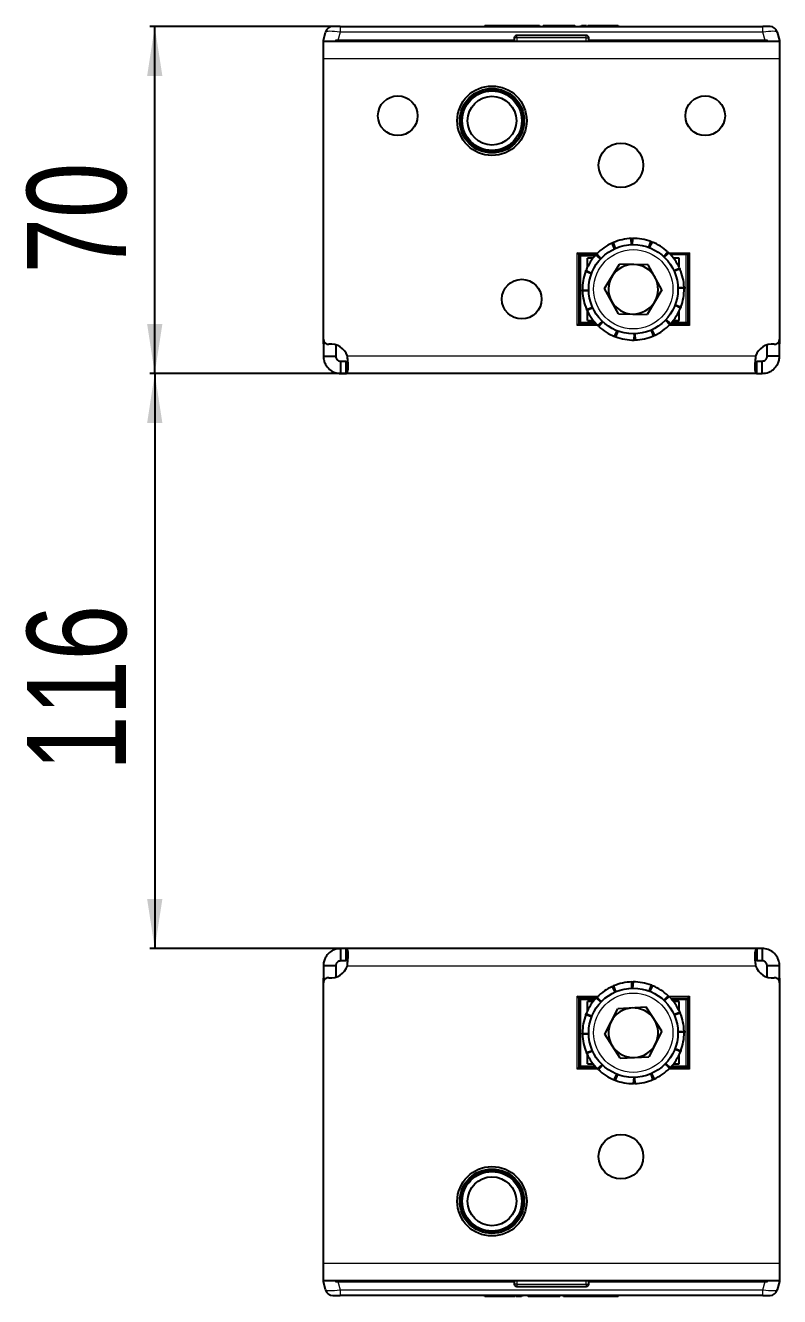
# Model space of a CAD drawing. Header units: millimetres. Extents: x 0 to 2223, y -57 to 611.
# Drawn here: x 3.3 to 155.4, y -56.9 to 199.5 of the extents above; entities that cross this region are included whole.
import ezdxf

# ---------------------------------------------------------------- set-up
doc = ezdxf.new("R2010")
doc.units = ezdxf.units.MM
doc.layers.add('FORMAT', color=7, linetype='Continuous')
doc.styles.add('SLDTEXTSTYLE0', font='TXT', dxfattribs={"width": 0.75})
doc.dimstyles.new('SLDDIMSTYLE0', dxfattribs={"dimtxt": 20, "dimasz": 10, "dimexe": 0, "dimexo": 0.0625, "dimgap": 5, "dimtad": 2, "dimdec": 1, "dimrnd": 1e-09, "dimzin": 12, "dimdsep": 46, "dimtxsty": 'SLDTEXTSTYLE0', "dimsah": 1, "dimcen": 0.09, "dimadec": 0, "dimazin": 3, "dimtfac": 1, "dimtofl": 0, "dimtmove": 0, "dimatfit": 3, "dimfxl": 0, "dimfrac": 2, "dimtolj": 1, "dimtzin": 12, "dimarcsym": 0})

# ---------------------------------------------------------------- blocks, each defined once
blk = doc.blocks.new('_D_5')
at = {"layer": 'FORMAT'}
for p, q in [((65.28, 199.29), (28.38, 199.29)), ((29.38, 129.29), (29.38, 199.29)), ((67.96, 129.29), (28.38, 129.29))]:
    blk.add_line(p, q, dxfattribs=at)
for points in [[(29.38, 199.29), (27.84, 189.29), (30.92, 189.29)], [(29.38, 129.29), (30.92, 139.29), (27.84, 139.29)]]:
    blk.add_solid(points, dxfattribs=at)
at = {"layer": 'FORMAT', "insert": (3.6, 149.51), "char_height": 20, "attachment_point": 1, "rotation": 90, "style": 'SLDTEXTSTYLE0'}
blk.add_mtext('70', dxfattribs=at)
blk = doc.blocks.new('_D_6')
at = {"layer": 'FORMAT'}
for p, q in [((67.96, 129.29), (28.38, 129.29)), ((29.38, 129.29), (29.38, 13.29)), ((67.96, 13.29), (28.38, 13.29))]:
    blk.add_line(p, q, dxfattribs=at)
for points in [[(29.38, 129.29), (27.84, 119.29), (30.92, 119.29)], [(29.38, 13.29), (30.92, 23.29), (27.84, 23.29)]]:
    blk.add_solid(points, dxfattribs=at)
at = {"layer": 'FORMAT', "insert": (3.6, 49.12), "char_height": 20, "attachment_point": 1, "rotation": 90, "style": 'SLDTEXTSTYLE0'}
blk.add_mtext('116', dxfattribs=at)

msp = doc.modelspace()

# ---------------------------------------------------------------- linework, layer by layer
at = {"color": 7, "linetype": 'Continuous', "lineweight": 25}
for p, q in [((63.39, 196.49), (63.84, 198.18)), ((66.74, 199.29), (65.29, 199.29)), ((66.74, 199.29), (152.04, 199.29)), ((95.96, 199.49), (95.96, 199.29)), ((101.61, 199.49), (101.67, 199.49)), ((101.67, 199.49), (101.67, 199.29)), ((101.67, 199.49), (102.8, 199.49)), ((116.39, 197.49), (102.39, 197.49)), ((102.8, 199.49), (102.8, 199.29)), ((102.8, 199.49), (105.47, 199.49)), ((105.47, 199.49), (105.47, 199.29)), ((105.47, 199.49), (106.96, 199.49)), ((106.96, 199.49), (106.96, 199.29)), ((107.77, 199.51), (107.77, 199.29)), ((111.24, 199.49), (114.07, 199.49)), ((114.07, 199.49), (114.07, 199.29)), ((115.21, 199.49), (115.21, 199.29)), ((115.46, 199.49), (115.46, 199.29)), ((116.7, 199.49), (116.7, 199.29)), ((117.13, 199.49), (122.38, 199.49)), ((122.81, 199.49), (122.81, 199.29)), ((153.48, 199.29), (152.04, 199.29)), ((154.93, 198.18), (155.39, 196.49)), ((63.39, 196.29), (63.39, 196.49)), ((63.39, 192.79), (63.39, 196.29)), ((155.39, 196.29), (63.39, 196.29)), ((101.89, 196.49), (66.28, 196.49)), ((101.89, 196.99), (101.89, 196.49)), ((101.89, 196.29), (101.89, 196.49)), ((116.89, 196.49), (116.89, 196.99)), ((152.49, 196.49), (116.89, 196.49)), ((116.89, 196.29), (116.89, 196.49)), ((155.39, 196.49), (155.39, 196.29)), ((155.39, 196.29), (155.39, 192.79)), ((63.39, 136.19), (63.39, 192.79)), ((155.39, 192.79), (155.39, 136.19)), ((125.54, 155.28), (125.49, 156.53)), ((125.74, 156.54), (125.66, 155.28)), ((122.12, 154.46), (121.6, 155.6)), ((121.83, 155.7), (122.24, 154.51)), ((129.01, 154.73), (129.44, 155.9)), ((129.67, 155.81), (129.12, 154.68)), ((114.89, 153.29), (114.54, 153.64)), ((118.4, 153.29), (114.89, 153.29)), ((114.89, 153.29), (114.89, 139.29)), ((115.24, 152.94), (114.89, 153.29)), ((117.8, 152.59), (116.64, 152.59)), ((116.64, 150.7), (116.64, 152.59)), ((119.28, 152.4), (118.36, 153.25)), ((118.54, 153.43), (119.37, 152.49)), ((118.89, 153.04), (118.89, 152.77)), ((120.11, 146.42), (123.12, 151.35)), ((128.89, 151.22), (123.12, 151.35)), ((132, 152.89), (132.85, 153.81)), ((133.03, 153.64), (132.09, 152.81)), ((136.89, 153.29), (133.37, 153.29)), ((135.14, 152.59), (133.97, 152.59)), ((135.14, 150.7), (135.14, 152.59)), ((137.24, 153.64), (136.89, 153.29)), ((136.89, 153.29), (136.89, 139.29)), ((117.44, 149.41), (116.27, 149.84)), ((116.36, 150.07), (117.49, 149.53)), ((131.66, 146.15), (128.89, 151.22)), ((134.06, 150.05), (135.2, 150.57)), ((135.3, 150.34), (134.11, 149.93)), ((122.88, 141.35), (120.11, 146.42)), ((134.88, 146.63), (136.13, 146.68)), ((136.13, 146.43), (134.88, 146.51)), ((115.64, 146.14), (116.89, 146.07)), ((116.89, 145.94), (115.64, 145.89)), ((131.66, 146.15), (128.66, 141.22)), ((116.47, 142.23), (117.66, 142.64)), ((117.71, 142.52), (116.57, 142)), ((116.64, 139.99), (116.64, 141.87)), ((122.88, 141.35), (128.66, 141.22)), ((135.41, 142.5), (134.28, 143.05)), ((134.33, 143.17), (135.5, 142.73)), ((135.14, 139.99), (135.14, 141.87)), ((114.89, 139.29), (114.54, 138.94)), ((115.24, 139.64), (114.89, 139.29)), ((114.89, 139.29), (118.4, 139.29)), ((116.64, 139.99), (117.8, 139.99)), ((118.74, 138.94), (119.68, 139.77)), ((119.77, 139.68), (118.92, 138.76)), ((133.24, 139.14), (132.4, 140.08)), ((132.49, 140.17), (133.41, 139.32)), ((132.89, 139.54), (132.89, 139.81)), ((136.89, 139.29), (133.37, 139.29)), ((133.97, 139.99), (135.14, 139.99)), ((136.89, 139.29), (136.54, 139.64)), ((137.24, 138.94), (136.89, 139.29)), ((63.39, 135.29), (63.39, 136.19)), ((122.1, 136.76), (122.65, 137.89)), ((122.77, 137.85), (122.33, 136.67)), ((126.03, 136.04), (126.11, 137.29)), ((126.23, 137.29), (126.28, 136.04)), ((129.94, 136.87), (129.53, 138.06)), ((129.65, 138.11), (130.17, 136.98)), ((155.39, 136.19), (155.39, 135.29)), ((63.39, 135.29), (63.39, 132.79)), ((65.89, 135.07), (65.89, 132.79)), ((152.89, 132.79), (152.89, 135.07)), ((155.39, 132.79), (155.39, 135.29)), ((63.39, 132.79), (65.89, 132.79)), ((66.89, 131.79), (67.97, 131.79)), ((66.89, 129.29), (66.89, 131.79)), ((67.97, 129.29), (67.97, 131.79)), ((150.8, 129.29), (150.8, 131.79)), ((150.8, 131.79), (151.89, 131.79)), ((151.89, 129.29), (151.89, 131.79)), ((155.39, 132.79), (152.89, 132.79)), ((66.89, 129.29), (67.97, 129.29)), ((150.8, 129.29), (67.97, 129.29)), ((150.8, 129.29), (151.89, 129.29)), ((66.89, 10.79), (66.89, 13.29)), ((67.97, 13.29), (66.89, 13.29)), ((67.97, 10.79), (67.97, 13.29)), ((150.8, 13.29), (67.97, 13.29)), ((150.8, 13.29), (150.8, 10.79)), ((151.89, 13.29), (150.8, 13.29)), ((151.89, 13.29), (151.89, 10.79)), ((67.97, 10.79), (66.89, 10.79)), ((151.89, 10.79), (150.8, 10.79)), ((65.89, 9.79), (63.39, 9.79)), ((63.39, 9.79), (63.39, 7.28)), ((65.89, 9.79), (65.89, 7.5)), ((155.39, 9.79), (152.89, 9.79)), ((152.89, 7.5), (152.89, 9.79)), ((155.39, 7.28), (155.39, 9.79)), ((63.39, 6.39), (63.39, 7.28)), ((63.39, -50.21), (63.39, 6.39)), ((122.2, 4.5), (121.69, 5.64)), ((121.92, 5.74), (122.31, 4.55)), ((125.62, 5.28), (125.58, 6.53)), ((125.83, 6.54), (125.75, 5.29)), ((129.08, 4.7), (129.53, 5.87)), ((129.76, 5.78), (129.2, 4.65)), ((155.39, 7.28), (155.39, 6.39)), ((155.39, 6.39), (155.39, -50.21)), ((114.89, 3.29), (114.54, 3.64)), ((118.4, 3.29), (114.89, 3.29)), ((114.89, 3.29), (114.89, -10.71)), ((115.24, 2.94), (114.89, 3.29)), ((117.8, 2.59), (116.64, 2.59)), ((116.64, 0.7), (116.64, 2.59)), ((119.34, 2.46), (118.43, 3.32)), ((118.54, 3.29), (118.46, 3.29)), ((118.6, 3.5), (119.42, 2.55)), ((118.89, 3.04), (118.89, 2.89)), ((119.47, 2.6), (118.89, 2.93)), ((119.46, 2.59), (119.2, 2.59)), ((132.06, 2.84), (132.92, 3.74)), ((133.1, 3.57), (132.15, 2.75)), ((133.37, 3.29), (136.89, 3.29)), ((135.14, 2.59), (133.97, 2.59)), ((135.14, 0.7), (135.14, 2.59)), ((136.89, 3.29), (136.54, 2.94)), ((137.24, 3.64), (136.89, 3.29)), ((136.89, 3.29), (136.89, -10.71)), ((116.4, 0.16), (117.52, -0.4)), ((120.12, -4.02), (122.74, 1.13)), ((128.51, 1.43), (122.74, 1.13)), ((131.65, -3.41), (128.51, 1.43)), ((134.1, -0.03), (135.24, 0.49)), ((135.34, 0.26), (134.15, -0.14)), ((117.47, -0.52), (116.3, -0.07)), ((115.64, -3.77), (116.89, -3.85)), ((116.89, -3.98), (115.64, -4.01)), ((123.27, -8.86), (120.12, -4.02)), ((131.65, -3.41), (129.03, -8.55)), ((134.88, -3.45), (136.13, -3.41)), ((136.14, -3.66), (134.88, -3.57)), ((116.44, -7.68), (117.63, -7.29)), ((117.68, -7.4), (116.54, -7.91)), ((135.38, -7.59), (134.25, -7.03)), ((134.3, -6.91), (135.47, -7.36)), ((116.64, -10.01), (116.64, -8.13)), ((116.64, -10.01), (117.8, -10.01)), ((118.67, -11), (119.62, -10.17)), ((123.27, -8.86), (129.03, -8.55)), ((132.3, -10.02), (132.89, -10.36)), ((132.31, -10.01), (132.57, -10.01)), ((133.17, -10.92), (132.35, -9.98)), ((132.43, -9.89), (133.34, -10.74)), ((133.97, -10.01), (135.14, -10.01)), ((135.14, -10.01), (135.14, -8.13)), ((114.89, -10.71), (114.54, -11.06)), ((115.24, -10.36), (114.89, -10.71)), ((114.89, -10.71), (118.4, -10.71)), ((119.71, -10.26), (118.85, -11.17)), ((122.01, -13.2), (122.57, -12.08)), ((122.69, -12.13), (122.24, -13.29)), ((125.94, -13.96), (126.03, -12.71)), ((126.15, -12.71), (126.19, -13.96)), ((129.86, -13.16), (129.46, -11.97)), ((129.57, -11.92), (130.09, -13.06)), ((132.89, -10.46), (132.89, -10.31)), ((133.31, -10.71), (133.24, -10.71)), ((136.89, -10.71), (133.37, -10.71)), ((136.89, -10.71), (136.54, -10.36)), ((137.24, -11.06), (136.89, -10.71)), ((63.39, -53.71), (63.39, -50.21)), ((155.39, -50.21), (155.39, -53.71)), ((63.39, -53.91), (63.39, -53.71)), ((63.39, -53.71), (155.39, -53.71)), ((101.89, -53.71), (101.89, -53.91)), ((116.89, -53.71), (116.89, -53.91)), ((155.39, -53.71), (155.39, -53.91)), ((63.84, -55.6), (63.39, -53.91)), ((66.28, -53.91), (101.89, -53.91)), ((101.89, -53.91), (101.89, -54.41)), ((102.39, -54.91), (116.39, -54.91)), ((116.89, -54.41), (116.89, -53.91)), ((116.89, -53.91), (152.49, -53.91)), ((155.39, -53.91), (154.93, -55.6)), ((65.29, -56.71), (66.74, -56.71)), ((152.04, -56.71), (66.74, -56.71)), ((95.96, -56.91), (95.96, -56.71)), ((101.64, -56.91), (96.39, -56.91)), ((102.07, -56.91), (102.07, -56.71)), ((103.31, -56.91), (103.31, -56.71)), ((103.56, -56.91), (103.56, -56.71)), ((104.7, -56.91), (104.7, -56.71)), ((107.53, -56.91), (104.7, -56.91)), ((111, -56.94), (111, -56.71)), ((111.81, -56.91), (111.81, -56.71)), ((113.3, -56.91), (111.81, -56.91)), ((113.3, -56.91), (113.3, -56.71)), ((115.97, -56.91), (113.3, -56.91)), ((115.97, -56.91), (115.97, -56.71)), ((117.1, -56.91), (115.97, -56.91)), ((117.1, -56.91), (117.1, -56.71)), ((117.16, -56.91), (117.1, -56.91)), ((122.81, -56.91), (122.81, -56.71)), ((152.04, -56.71), (153.48, -56.71))]:
    msp.add_line(p, q, dxfattribs=at)
at = {"color": 8, "linetype": 'Continuous', "lineweight": 18}
for p, q in [((66.74, 198.18), (66.28, 196.49)), ((66.74, 199.29), (66.74, 198.18)), ((152.04, 198.18), (66.74, 198.18)), ((98.07, 199.49), (98.07, 199.29)), ((102.39, 196.99), (102.39, 197.49)), ((108.88, 199.49), (108.88, 199.29)), ((111.24, 199.49), (111.24, 199.29)), ((116.39, 196.99), (116.39, 197.49)), ((117.13, 199.49), (117.13, 199.29)), ((122.38, 199.49), (122.38, 199.29)), ((152.04, 198.18), (152.04, 199.29)), ((152.49, 196.49), (152.04, 198.18)), ((102.39, 196.99), (101.89, 196.99)), ((116.39, 196.99), (102.39, 196.99)), ((102.39, 196.99), (102.39, 196.29)), ((116.39, 196.29), (116.39, 196.99)), ((116.39, 196.99), (116.89, 196.99)), ((155.39, 192.79), (63.39, 192.79)), ((114.54, 138.94), (114.54, 153.64)), ((114.54, 153.64), (118.74, 153.64)), ((118.09, 152.94), (115.24, 152.94)), ((115.24, 152.94), (115.24, 139.64)), ((132.69, 153.64), (133.03, 153.64)), ((133.03, 153.64), (137.24, 153.64)), ((136.54, 139.64), (136.54, 153.29)), ((137.24, 153.64), (137.24, 138.94)), ((118.74, 138.94), (114.54, 138.94)), ((115.24, 139.64), (118.09, 139.64)), ((119.08, 138.94), (118.74, 138.94)), ((137.24, 138.94), (133.03, 138.94)), ((133.69, 139.64), (136.54, 139.64)), ((63.95, 135.29), (63.39, 135.29)), ((155.39, 135.29), (154.83, 135.29)), ((150.55, 132.79), (68.22, 132.79)), ((68.22, 9.79), (150.55, 9.79)), ((63.39, 7.28), (63.95, 7.28)), ((154.83, 7.28), (155.39, 7.28)), ((114.54, 3.64), (118.74, 3.64)), ((114.54, -11.06), (114.54, 3.64)), ((118.09, 2.94), (115.24, 2.94)), ((115.24, 2.94), (115.24, -10.36)), ((132.82, 3.64), (137.24, 3.64)), ((136.54, 2.94), (133.69, 2.94)), ((136.54, -10.36), (136.54, 2.94)), ((137.24, 3.64), (137.24, -11.06)), ((118.96, -11.06), (114.54, -11.06)), ((115.24, -10.36), (118.09, -10.36)), ((137.24, -11.06), (133.03, -11.06)), ((133.69, -10.36), (136.54, -10.36)), ((63.39, -50.21), (155.39, -50.21)), ((102.39, -53.71), (102.39, -54.41)), ((116.39, -54.41), (116.39, -53.71)), ((66.28, -53.91), (66.74, -55.6)), ((66.74, -55.6), (152.04, -55.6)), ((66.74, -55.6), (66.74, -56.71)), ((102.39, -54.41), (101.89, -54.41)), ((102.39, -54.41), (102.39, -54.91)), ((102.39, -54.41), (116.39, -54.41)), ((116.39, -54.41), (116.39, -54.91)), ((116.39, -54.41), (116.89, -54.41)), ((152.04, -55.6), (152.49, -53.91)), ((152.04, -56.71), (152.04, -55.6)), ((96.39, -56.91), (96.39, -56.71)), ((101.64, -56.91), (101.64, -56.71)), ((107.53, -56.91), (107.53, -56.71)), ((109.89, -56.91), (109.89, -56.71)), ((120.7, -56.91), (120.7, -56.71))]:
    msp.add_line(p, q, dxfattribs=at)
at = {"color": 7, "linetype": 'Continuous', "lineweight": 25}
for centre, radius in [((97.39, 180.29), 7), ((78.39, 181.29), 4), ((97.39, 180.29), 6.5), ((97.39, 180.29), 6), ((97.39, 180.29), 4.93), ((140.39, 181.29), 4), ((123.39, 171.29), 4.5), ((125.89, 146.29), 9), ((103.39, 144.29), 4), ((125.89, -3.71), 9), ((123.39, -28.71), 4.5), ((97.39, -37.71), 7), ((97.39, -37.71), 6.5), ((97.39, -37.71), 6), ((97.39, -37.71), 4.93)]:
    msp.add_circle(centre, radius, dxfattribs=at)
at = {"color": 8, "linetype": 'Continuous', "lineweight": 18}
for centre, radius in [((97.39, 180.29), 6.25), ((125.89, 146.29), 8), ((125.89, -3.71), 8), ((97.39, -37.71), 6.25)]:
    msp.add_circle(centre, radius, dxfattribs=at)
at = {"color": 7, "linetype": 'Continuous', "lineweight": 25}
for centre, radius, start, end in [((65.29, 197.79), 1.5, 90, 165), ((102.39, 196.99), 0.5, 90, 180), ((116.39, 196.99), 0.5, 360, 90), ((153.48, 197.79), 1.5, 15, 90), ((125.89, 146.29), 10.25, 92.2104, 113.3145), ((125.89, 146.29), 10.25, 69.7104, 90.8145), ((125.89, 146.29), 10.25, 114.7104, 135.8145), ((125.89, 146.29), 10.25, 47.2104, 68.3145), ((125.89, 146.29), 10.25, 137.2104, 158.3145), ((125.89, 146.29), 10.25, 24.7104, 45.8145), ((125.89, 146.29), 10.25, 159.7104, 180.8145), ((125.89, 146.29), 5, 148.6784, 208.6784), ((125.89, 146.29), 5, 88.6784, 148.6784), ((125.89, 146.29), 5, 28.6784, 88.6784), ((125.89, 146.29), 10.25, 2.2104, 23.3145), ((125.89, 146.29), 5, 328.6784, 28.6784), ((125.89, 146.29), 10.25, 339.7104, 0.8145), ((125.89, 146.29), 10.25, 182.2104, 203.3145), ((125.89, 146.29), 5, 208.6784, 268.6784), ((125.89, 146.29), 5, 268.6784, 328.6784), ((125.89, 146.29), 10.25, 204.7104, 225.8145), ((125.89, 146.29), 10.25, 317.2104, 338.3145), ((125.89, 146.29), 10.25, 227.2104, 248.3145), ((125.89, 146.29), 10.25, 294.7104, 315.8145), ((64.39, 136.19), 1, 180, 276.3794), ((125.89, 146.29), 10.25, 249.7104, 270.8145), ((125.89, 146.29), 10.25, 272.2104, 293.3145), ((154.39, 136.19), 1, 263.6206, 0), ((64.89, 131.72), 3.5, 17.8253, 96.3794), ((153.89, 131.72), 3.5, 83.6206, 162.1747), ((64.89, 10.86), 3.5, 263.6206, 342.1747), ((153.89, 10.86), 3.5, 197.8253, 276.3794), ((64.39, 6.39), 1, 83.6206, 180), ((125.89, -3.71), 10.25, 114.1868, 135.2909), ((125.89, -3.71), 10.25, 91.6868, 112.7909), ((125.89, -3.71), 10.25, 69.1868, 90.2909), ((125.89, -3.71), 10.25, 46.6868, 67.7909), ((154.39, 6.39), 1, 360, 96.3794), ((125.89, -3.71), 10.25, 136.6868, 157.7909), ((125.89, -3.71), 10.25, 24.1868, 45.2909), ((125.89, -3.71), 5, 93.0175, 153.0175), ((125.89, -3.71), 5, 33.0175, 93.0175), ((125.89, -3.71), 10.25, 1.6868, 22.7909), ((125.89, -3.71), 10.25, 159.1868, 180.2909), ((125.89, -3.71), 5, 153.0175, 213.0175), ((125.89, -3.71), 5, 333.0175, 33.0175), ((125.89, -3.71), 10.25, 181.6868, 202.7909), ((125.89, -3.71), 10.25, 339.1868, 0.2909), ((125.89, -3.71), 5, 213.0175, 273.0175), ((125.89, -3.71), 5, 273.0175, 333.0175), ((125.89, -3.71), 10.25, 316.6868, 337.7909), ((125.89, -3.71), 10.25, 204.1868, 225.2909), ((125.89, -3.71), 10.25, 226.6868, 247.7909), ((125.89, -3.71), 10.25, 294.1868, 315.2909), ((125.89, -3.71), 10.25, 249.1868, 270.2909), ((125.89, -3.71), 10.25, 271.6868, 292.7909), ((65.29, -55.21), 1.5, 195, 270), ((102.39, -54.41), 0.5, 180, 270), ((116.39, -54.41), 0.5, 270, 0), ((153.48, -55.21), 1.5, 270, 345)]:
    msp.add_arc(centre, radius, start, end, dxfattribs=at)
at = {"color": 8, "linetype": 'Continuous', "lineweight": 18}
for centre, major_axis, start_param, end_param in [((66.84, 197.79), (3, -0.38), 1.621093, 3.124852), ((151.93, 197.79), (3, 0.38), 0.016741, 1.520499), ((66.84, -55.21), (3, 0.38), 3.158333, 4.662092), ((151.93, -55.21), (3, -0.38), 4.762686, 6.266445)]:
    msp.add_ellipse(centre, major_axis=major_axis, ratio=0.123038, start_param=start_param, end_param=end_param, dxfattribs=at)
at = {"color": 7, "linetype": 'Continuous', "lineweight": 25}
for centre, major_axis, start_param, end_param in [((63.39, 184.9), (3.1, 11.57), 0.067037, 0.253072), ((155.39, 184.9), (-3.1, 11.57), 6.030113, 6.216148), ((63.39, -42.32), (3.1, -11.57), 6.030113, 6.216148), ((155.39, -42.32), (-3.1, -11.57), 0.067037, 0.253072)]:
    msp.add_ellipse(centre, major_axis=major_axis, ratio=0.250563, start_param=start_param, end_param=end_param, dxfattribs=at)
for points, knots in [([(95.96, 199.49), (96.33, 199.49), (97.02, 199.49), (97.74, 199.49), (98.07, 199.49)], [0, 0, 0, 0, 0.5368, 1, 1, 1, 1]), ([(98.07, 199.49), (98.57, 199.49), (99.51, 199.49), (100.7, 199.49), (101.42, 199.49), (101.6, 199.49), (101.61, 199.49)], [0, 0, 0, 0, 0.381983, 0.713352, 0.984017, 1, 1, 1, 1]), ([(107.79, 199.49), (107.78, 199.49), (107.76, 199.49), (107.91, 199.49), (108.28, 199.49), (108.67, 199.49), (108.88, 199.49)], [0, 0, 0, 0, 0.061615, 0.333035, 0.637399, 1, 1, 1, 1]), ([(108.88, 199.49), (109.04, 199.49), (109.4, 199.49), (110.2, 199.49), (110.83, 199.49), (111.24, 199.49)], [0, 0, 0, 0, 0.216742, 0.489643, 1, 1, 1, 1]), ([(115.46, 199.49), (115.52, 199.49), (115.62, 199.49), (115.93, 199.49), (116.21, 199.49), (116.41, 199.49), (116.48, 199.49)], [0, 0, 0, 0, 0.255277, 0.538303, 0.854078, 1, 1, 1, 1]), ([(115.64, 199.49), (115.75, 199.49), (116, 199.49), (116.3, 199.49), (116.48, 199.49), (116.48, 199.49)], [0, 0, 0, 0, 0.466249, 0.997338, 1, 1, 1, 1]), ([(116.7, 199.49), (116.71, 199.49), (116.72, 199.49), (116.84, 199.49), (116.98, 199.49), (117.08, 199.49), (117.13, 199.49)], [0, 0, 0, 0, 0.285248, 0.560563, 0.777151, 1, 1, 1, 1]), ([(122.38, 199.49), (122.44, 199.49), (122.57, 199.49), (122.71, 199.49), (122.8, 199.49), (122.81, 199.49), (122.81, 199.49)], [0, 0, 0, 0, 0.281303, 0.555629, 0.773878, 1, 1, 1, 1]), ([(125.49, 156.53), (125.53, 156.53), (125.59, 156.53), (125.68, 156.53), (125.72, 156.54), (125.74, 156.54)], [0, 0, 0, 0, 0.499981, 0.749988, 1, 1, 1, 1]), ([(121.6, 155.6), (121.64, 155.62), (121.7, 155.64), (121.77, 155.68), (121.81, 155.69), (121.83, 155.7)], [0, 0, 0, 0, 0.499981, 0.749988, 1, 1, 1, 1]), ([(129.44, 155.9), (129.48, 155.89), (129.54, 155.86), (129.62, 155.83), (129.65, 155.82), (129.67, 155.81)], [0, 0, 0, 0, 0.499981, 0.749988, 1, 1, 1, 1]), ([(118.36, 153.25), (118.39, 153.28), (118.43, 153.33), (118.49, 153.39), (118.52, 153.42), (118.54, 153.43)], [0, 0, 0, 0, 0.4999808, 0.7499881, 1, 1, 1, 1]), ([(132.85, 153.81), (132.88, 153.78), (132.92, 153.74), (132.99, 153.68), (133.02, 153.65), (133.03, 153.64)], [0, 0, 0, 0, 0.499981, 0.749988, 1, 1, 1, 1]), ([(116.27, 149.84), (116.29, 149.88), (116.31, 149.94), (116.34, 150.02), (116.35, 150.06), (116.36, 150.07)], [0, 0, 0, 0, 0.4999808, 0.7499881, 1, 1, 1, 1]), ([(135.2, 150.57), (135.21, 150.53), (135.24, 150.48), (135.27, 150.4), (135.29, 150.36), (135.3, 150.34)], [0, 0, 0, 0, 0.4999808, 0.7499881, 1, 1, 1, 1]), ([(136.13, 146.68), (136.13, 146.64), (136.13, 146.58), (136.13, 146.5), (136.13, 146.45), (136.13, 146.43)], [0, 0, 0, 0, 0.499981, 0.749988, 1, 1, 1, 1]), ([(115.64, 145.89), (115.64, 145.93), (115.64, 146), (115.64, 146.08), (115.64, 146.12), (115.64, 146.14)], [0, 0, 0, 0, 0.4999808, 0.7499881, 1, 1, 1, 1]), ([(116.57, 142), (116.56, 142.04), (116.53, 142.1), (116.5, 142.17), (116.48, 142.21), (116.47, 142.23)], [0, 0, 0, 0, 0.4999808, 0.7499881, 1, 1, 1, 1]), ([(135.5, 142.73), (135.49, 142.69), (135.46, 142.64), (135.43, 142.56), (135.42, 142.52), (135.41, 142.5)], [0, 0, 0, 0, 0.499981, 0.749988, 1, 1, 1, 1]), ([(118.92, 138.76), (118.89, 138.79), (118.85, 138.84), (118.79, 138.89), (118.76, 138.92), (118.74, 138.94)], [0, 0, 0, 0, 0.4999808, 0.7499881, 1, 1, 1, 1]), ([(133.41, 139.32), (133.38, 139.29), (133.34, 139.25), (133.28, 139.19), (133.25, 139.16), (133.24, 139.14)], [0, 0, 0, 0, 0.499981, 0.749988, 1, 1, 1, 1]), ([(122.33, 136.67), (122.29, 136.69), (122.23, 136.71), (122.16, 136.74), (122.12, 136.75), (122.1, 136.76)], [0, 0, 0, 0, 0.499981, 0.749988, 1, 1, 1, 1]), ([(126.28, 136.04), (126.24, 136.04), (126.18, 136.04), (126.09, 136.04), (126.05, 136.04), (126.03, 136.04)], [0, 0, 0, 0, 0.4999808, 0.7499881, 1, 1, 1, 1]), ([(130.17, 136.98), (130.13, 136.96), (130.08, 136.93), (130, 136.9), (129.96, 136.88), (129.94, 136.87)], [0, 0, 0, 0, 0.499981, 0.749988, 1, 1, 1, 1]), ([(63.39, 132.79), (63.41, 132.47), (63.46, 131.88), (63.86, 130.94), (64.57, 130.07), (65.67, 129.41), (66.47, 129.33), (66.89, 129.29)], [0, 0, 0, 0, 0.17084, 0.319217, 0.548103, 0.767822, 1, 1, 1, 1]), ([(65.89, 132.79), (65.89, 132.7), (65.91, 132.53), (66, 132.31), (66.11, 132.14), (66.24, 132.01), (66.38, 131.92), (66.61, 131.81), (66.77, 131.8), (66.89, 131.79)], [0, 0, 0, 0, 0.154359, 0.287283, 0.400435, 0.496544, 0.604314, 0.723151, 1, 1, 1, 1]), ([(67.97, 129.29), (68.03, 129.3), (68.13, 129.34), (68.27, 129.62), (68.37, 130.08), (68.39, 130.71), (68.37, 131.32), (68.32, 132.03), (68.25, 132.53), (68.22, 132.79)], [0, 0, 0, 0, 0.144067, 0.271276, 0.474907, 0.597997, 0.726338, 0.860245, 1, 1, 1, 1]), ([(150.55, 132.79), (150.52, 132.49), (150.47, 131.94), (150.4, 131.04), (150.38, 130.16), (150.51, 129.43), (150.7, 129.34), (150.8, 129.29)], [0, 0, 0, 0, 0.16069, 0.301312, 0.521951, 0.753573, 1, 1, 1, 1]), ([(151.89, 131.79), (152.01, 131.8), (152.23, 131.82), (152.49, 131.98), (152.67, 132.16), (152.79, 132.34), (152.87, 132.56), (152.88, 132.71), (152.89, 132.79)], [0, 0, 0, 0, 0.296302, 0.497469, 0.6154973, 0.73607, 0.8631142, 1, 1, 1, 1]), ([(151.89, 129.29), (152.34, 129.34), (153.15, 129.43), (154.06, 130), (154.65, 130.6), (155.05, 131.23), (155.33, 131.97), (155.37, 132.51), (155.39, 132.79)], [0, 0, 0, 0, 0.254149, 0.448213, 0.574908, 0.708872, 0.850468, 1, 1, 1, 1]), ([(66.89, 13.29), (66.43, 13.24), (65.62, 13.15), (64.71, 12.58), (64.12, 11.98), (63.72, 11.35), (63.44, 10.6), (63.4, 10.06), (63.39, 9.79)], [0, 0, 0, 0, 0.254149, 0.448213, 0.574908, 0.708872, 0.850468, 1, 1, 1, 1]), ([(68.22, 9.79), (68.25, 10.08), (68.3, 10.63), (68.37, 11.54), (68.4, 12.42), (68.26, 13.14), (68.07, 13.24), (67.97, 13.29)], [0, 0, 0, 0, 0.16069, 0.3013121, 0.5219513, 0.7535732, 1, 1, 1, 1]), ([(150.8, 13.29), (150.75, 13.27), (150.65, 13.24), (150.5, 12.95), (150.4, 12.49), (150.38, 11.86), (150.4, 11.25), (150.46, 10.54), (150.52, 10.04), (150.55, 9.79)], [0, 0, 0, 0, 0.144067, 0.271276, 0.474907, 0.597997, 0.726338, 0.860245, 1, 1, 1, 1]), ([(155.39, 9.79), (155.36, 10.1), (155.31, 10.69), (154.92, 11.64), (154.2, 12.51), (153.11, 13.16), (152.3, 13.24), (151.89, 13.29)], [0, 0, 0, 0, 0.17084, 0.319217, 0.548103, 0.767822, 1, 1, 1, 1]), ([(66.89, 10.79), (66.76, 10.77), (66.55, 10.75), (66.28, 10.59), (66.1, 10.42), (65.98, 10.23), (65.9, 10.02), (65.89, 9.87), (65.89, 9.79)], [0, 0, 0, 0, 0.296302, 0.497469, 0.6154973, 0.73607, 0.8631142, 1, 1, 1, 1]), ([(152.89, 9.79), (152.88, 9.88), (152.87, 10.04), (152.77, 10.27), (152.66, 10.43), (152.53, 10.56), (152.39, 10.66), (152.16, 10.76), (152, 10.78), (151.89, 10.79)], [0, 0, 0, 0, 0.1543587, 0.2872828, 0.4004353, 0.4965437, 0.6043139, 0.7231511, 1, 1, 1, 1]), ([(121.69, 5.64), (121.72, 5.65), (121.78, 5.68), (121.86, 5.71), (121.9, 5.73), (121.92, 5.74)], [0, 0, 0, 0, 0.4999808, 0.7499881, 1, 1, 1, 1]), ([(125.58, 6.53), (125.63, 6.53), (125.69, 6.54), (125.77, 6.54), (125.81, 6.54), (125.83, 6.54)], [0, 0, 0, 0, 0.499981, 0.749988, 1, 1, 1, 1]), ([(129.53, 5.87), (129.57, 5.85), (129.63, 5.83), (129.7, 5.8), (129.74, 5.78), (129.76, 5.78)], [0, 0, 0, 0, 0.499981, 0.749988, 1, 1, 1, 1]), ([(118.43, 3.32), (118.46, 3.35), (118.5, 3.39), (118.56, 3.45), (118.59, 3.48), (118.6, 3.5)], [0, 0, 0, 0, 0.4999808, 0.7499881, 1, 1, 1, 1]), ([(132.92, 3.74), (132.95, 3.72), (132.99, 3.67), (133.05, 3.62), (133.08, 3.59), (133.1, 3.57)], [0, 0, 0, 0, 0.499981, 0.749988, 1, 1, 1, 1]), ([(116.3, -0.07), (116.32, -0.03), (116.34, 0.03), (116.37, 0.1), (116.39, 0.14), (116.4, 0.16)], [0, 0, 0, 0, 0.499981, 0.749988, 1, 1, 1, 1]), ([(135.24, 0.49), (135.25, 0.45), (135.28, 0.39), (135.31, 0.31), (135.33, 0.28), (135.34, 0.26)], [0, 0, 0, 0, 0.499981, 0.749988, 1, 1, 1, 1]), ([(115.64, -4.01), (115.64, -3.97), (115.64, -3.91), (115.64, -3.83), (115.64, -3.79), (115.64, -3.77)], [0, 0, 0, 0, 0.499981, 0.749988, 1, 1, 1, 1]), ([(136.13, -3.41), (136.13, -3.45), (136.13, -3.52), (136.14, -3.6), (136.14, -3.64), (136.14, -3.66)], [0, 0, 0, 0, 0.499981, 0.749988, 1, 1, 1, 1]), ([(116.54, -7.91), (116.52, -7.87), (116.49, -7.82), (116.46, -7.74), (116.44, -7.7), (116.44, -7.68)], [0, 0, 0, 0, 0.499981, 0.749988, 1, 1, 1, 1]), ([(135.47, -7.36), (135.45, -7.39), (135.43, -7.45), (135.4, -7.53), (135.38, -7.57), (135.38, -7.59)], [0, 0, 0, 0, 0.499981, 0.749988, 1, 1, 1, 1]), ([(118.85, -11.17), (118.82, -11.14), (118.78, -11.1), (118.72, -11.04), (118.69, -11.01), (118.67, -11)], [0, 0, 0, 0, 0.499981, 0.749988, 1, 1, 1, 1]), ([(133.34, -10.74), (133.32, -10.77), (133.27, -10.82), (133.21, -10.88), (133.19, -10.91), (133.17, -10.92)], [0, 0, 0, 0, 0.499981, 0.749988, 1, 1, 1, 1]), ([(122.24, -13.29), (122.2, -13.28), (122.15, -13.26), (122.07, -13.23), (122.03, -13.21), (122.01, -13.2)], [0, 0, 0, 0, 0.4999808, 0.7499881, 1, 1, 1, 1]), ([(126.19, -13.96), (126.15, -13.96), (126.08, -13.96), (126, -13.96), (125.96, -13.96), (125.94, -13.96)], [0, 0, 0, 0, 0.499981, 0.749988, 1, 1, 1, 1]), ([(130.09, -13.06), (130.05, -13.08), (129.99, -13.11), (129.91, -13.14), (129.88, -13.15), (129.86, -13.16)], [0, 0, 0, 0, 0.499981, 0.749988, 1, 1, 1, 1]), ([(96.39, -56.91), (96.33, -56.91), (96.2, -56.91), (96.06, -56.91), (95.97, -56.91), (95.96, -56.91), (95.96, -56.91)], [0, 0, 0, 0, 0.281303, 0.555629, 0.773878, 1, 1, 1, 1]), ([(102.07, -56.91), (102.06, -56.91), (102.05, -56.91), (101.93, -56.91), (101.79, -56.91), (101.69, -56.91), (101.64, -56.91)], [0, 0, 0, 0, 0.2852483, 0.5605631, 0.7771515, 1, 1, 1, 1]), ([(103.31, -56.91), (103.26, -56.91), (103.15, -56.91), (102.85, -56.91), (102.56, -56.91), (102.36, -56.91), (102.29, -56.91)], [0, 0, 0, 0, 0.255277, 0.538303, 0.854078, 1, 1, 1, 1]), ([(103.13, -56.91), (103.02, -56.91), (102.77, -56.91), (102.47, -56.91), (102.29, -56.91), (102.29, -56.91)], [0, 0, 0, 0, 0.466249, 0.997338, 1, 1, 1, 1]), ([(109.89, -56.91), (109.74, -56.91), (109.38, -56.91), (108.58, -56.91), (107.94, -56.91), (107.53, -56.91)], [0, 0, 0, 0, 0.216742, 0.489643, 1, 1, 1, 1]), ([(110.98, -56.91), (110.99, -56.91), (111.02, -56.91), (110.86, -56.91), (110.49, -56.91), (110.1, -56.91), (109.89, -56.91)], [0, 0, 0, 0, 0.061615, 0.333035, 0.637399, 1, 1, 1, 1]), ([(120.7, -56.91), (120.2, -56.91), (119.27, -56.91), (118.07, -56.91), (117.35, -56.91), (117.17, -56.91), (117.16, -56.91)], [0, 0, 0, 0, 0.381983, 0.713352, 0.984017, 1, 1, 1, 1]), ([(122.81, -56.91), (122.44, -56.91), (121.75, -56.91), (121.04, -56.91), (120.7, -56.91)], [0, 0, 0, 0, 0.5368, 1, 1, 1, 1])]:
    msp.add_open_spline(points, degree=3, knots=knots, dxfattribs=at)
at = {"color": 8, "linetype": 'Continuous', "lineweight": 18}
for points, knots in [([(118.89, 153.04), (118.88, 153.04), (118.88, 153.03), (118.86, 153.02), (118.83, 153.01), (118.78, 152.99), (118.72, 152.97), (118.64, 152.94), (118.57, 152.94), (118.54, 152.94)], [0, 0, 0, 0, 0.114765, 0.239215, 0.374136, 0.520145, 0.663765, 0.791408, 1, 1, 1, 1]), ([(133.24, 139.64), (133.2, 139.63), (133.13, 139.63), (133.05, 139.61), (132.99, 139.59), (132.94, 139.56), (132.91, 139.55), (132.89, 139.54), (132.89, 139.54), (132.89, 139.54)], [0, 0, 0, 0, 0.208592, 0.336235, 0.479855, 0.625864, 0.760785, 0.885235, 1, 1, 1, 1])]:
    msp.add_open_spline(points, degree=3, knots=knots, dxfattribs=at)

# ---------------------------------------------------------------- dimensions: what is measured, and where the dimension line sits
at = {"layer": 'FORMAT'}
for base, p2, picture, middle in [((29.38, 199.29), (65.29, 199.29), '_D_5', (29.38, 164.29)), ((29.38, 13.29), (67.97, 13.29), '_D_6', (29.38, 71.29))]:
    dim = msp.add_linear_dim(base=base, p1=(67.97, 129.29), p2=p2, angle=90, dimstyle='SLDDIMSTYLE0', dxfattribs=at)
    dim.commit()
    dim.dimension.update_dxf_attribs({"geometry": picture, "text_midpoint": middle, "dimtype": 160})

doc.saveas('drawing.dxf')
